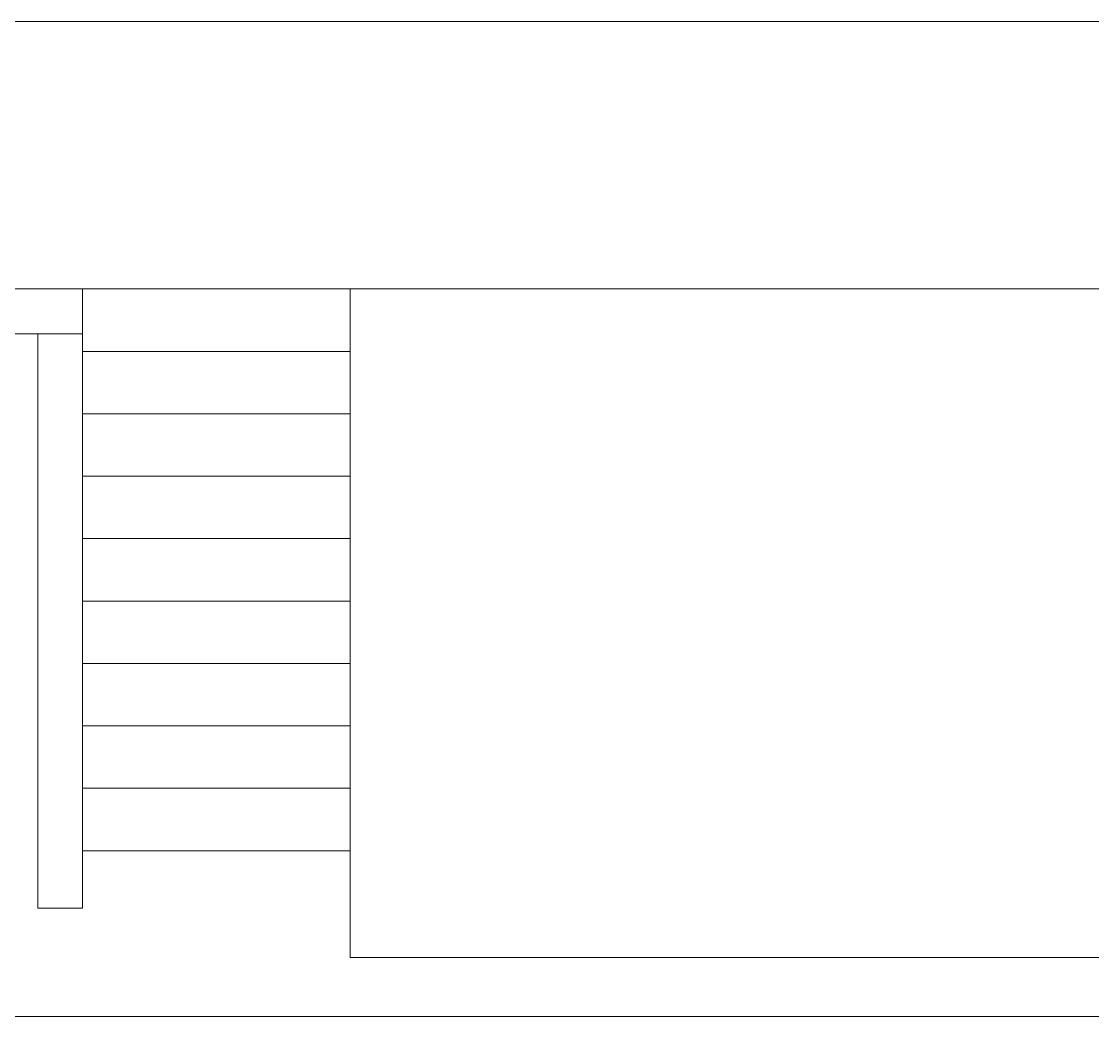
# Model space of a CAD drawing. Header units: metres. Extents: x -55 to 263, y -124 to 62.
# Drawn here: x 12.636 to 17.441, y 15.476 to 19.94 of the extents above; entities that cross this region are included whole.
import ezdxf

# ---------------------------------------------------------------- set-up
doc = ezdxf.new("R2010")
doc.units = ezdxf.units.M
for name, color, linetype, lineweight in [('0-1', 7, 'Continuous', 5), ('06MUREXT-1', 253, 'Continuous', 5), ('13CIVERT-1', 53, 'Continuous', 5), ('46BANQ-1', 53, 'Continuous', 5), ('53BAPS-1', 53, 'Continuous', 5), ('70LINEA-1', 254, 'Continuous', 5), ('70LINEA-4', 255, 'Continuous', 9)]:
    doc.layers.add(name, color=color, linetype=linetype, lineweight=lineweight)

# ---------------------------------------------------------------- blocks, each defined once
blk = doc.blocks.new('22011_AR_rvt-1-A1 _ A250')
at = {"layer": '06MUREXT-1'}
for p, q in [((5.71, 18.7399), (12.9101, 18.7399)), ((12.9101, 18.7399), (12.9101, 18.5379)), ((12.9101, 18.5379), (5.71, 18.5379))]:
    blk.add_line(p, q, dxfattribs=at)
at = {"layer": '13CIVERT-1'}
for p, q in [((14.1101, 18.7399), (12.9101, 18.7399)), ((14.1101, 18.7399), (12.9101, 18.7399)), ((14.1101, 18.7399), (14.1101, 18.4599)), ((14.1101, 18.4599), (12.9101, 18.4599)), ((14.1101, 18.4599), (12.9101, 18.4599)), ((14.1101, 18.4599), (14.1101, 18.1799)), ((14.1101, 18.1799), (12.9101, 18.1799)), ((14.1101, 18.1799), (12.9101, 18.1799)), ((14.1101, 18.1799), (14.1101, 17.8999)), ((14.1101, 17.8999), (12.9101, 17.8999)), ((14.1101, 17.8999), (12.9101, 17.8999)), ((14.1101, 17.8999), (14.1101, 17.6199)), ((14.1101, 17.6199), (12.9101, 17.6199)), ((14.1101, 17.6199), (12.9101, 17.6199)), ((14.1101, 17.6199), (14.1101, 17.3399)), ((14.1101, 17.3399), (12.9101, 17.3399)), ((14.1101, 17.3399), (12.9101, 17.3399)), ((14.1101, 17.3399), (14.1101, 17.0599)), ((14.1101, 17.0599), (12.9101, 17.0599)), ((14.1101, 17.0599), (12.9101, 17.0599)), ((14.1101, 17.0599), (14.1101, 16.7799)), ((14.1101, 16.7799), (12.9101, 16.7799)), ((14.1101, 16.7799), (12.9101, 16.7799)), ((14.1101, 16.7799), (14.1101, 16.4999)), ((14.1101, 16.4999), (12.9101, 16.4999)), ((14.1101, 16.4999), (12.9101, 16.4999)), ((14.1101, 16.4999), (14.1101, 16.2199)), ((14.1101, 16.2199), (12.9101, 16.2199))]:
    blk.add_line(p, q, dxfattribs=at)
at = {"layer": '46BANQ-1'}
for p, q in [((24.084, 18.7399), (14.1101, 18.7399)), ((12.9101, 18.5379), (12.9101, 16.2199)), ((12.9101, 16.2199), (14.1101, 16.2199)), ((14.1101, 16.2199), (14.1101, 15.7405)), ((14.1101, 15.7405), (24.084, 15.7405)), ((24.084, 15.7405), (14.1101, 15.7405))]:
    blk.add_line(p, q, dxfattribs=at)
at = {"layer": '53BAPS-1'}
blk.add_line((0.339, 15.4757), (182.5411, 15.4757), dxfattribs=at)
at = {"layer": '70LINEA-1'}
for p, q in [((0.6462, 19.9401), (28.0455, 19.9401)), ((28.0455, 18.7399), (14.1101, 18.7399))]:
    blk.add_line(p, q, dxfattribs=at)
blk = doc.blocks.new('22011_ST_rvt-1-A1 _ A250')
at = {"layer": '70LINEA-4'}
for p, q in [((12.7101, 15.9625), (12.7101, 18.5379)), ((12.9101, 18.5379), (12.9101, 15.9625)), ((12.7101, 15.9625), (12.9101, 15.9625))]:
    blk.add_line(p, q, dxfattribs=at)

msp = doc.modelspace()

# ---------------------------------------------------------------- block references
at = {"layer": '0-1'}
for name in ['22011_AR_rvt-1-A1 _ A250', '22011_ST_rvt-1-A1 _ A250']:
    msp.add_blockref(name, (0, 0), dxfattribs=at)

doc.saveas('drawing.dxf')
